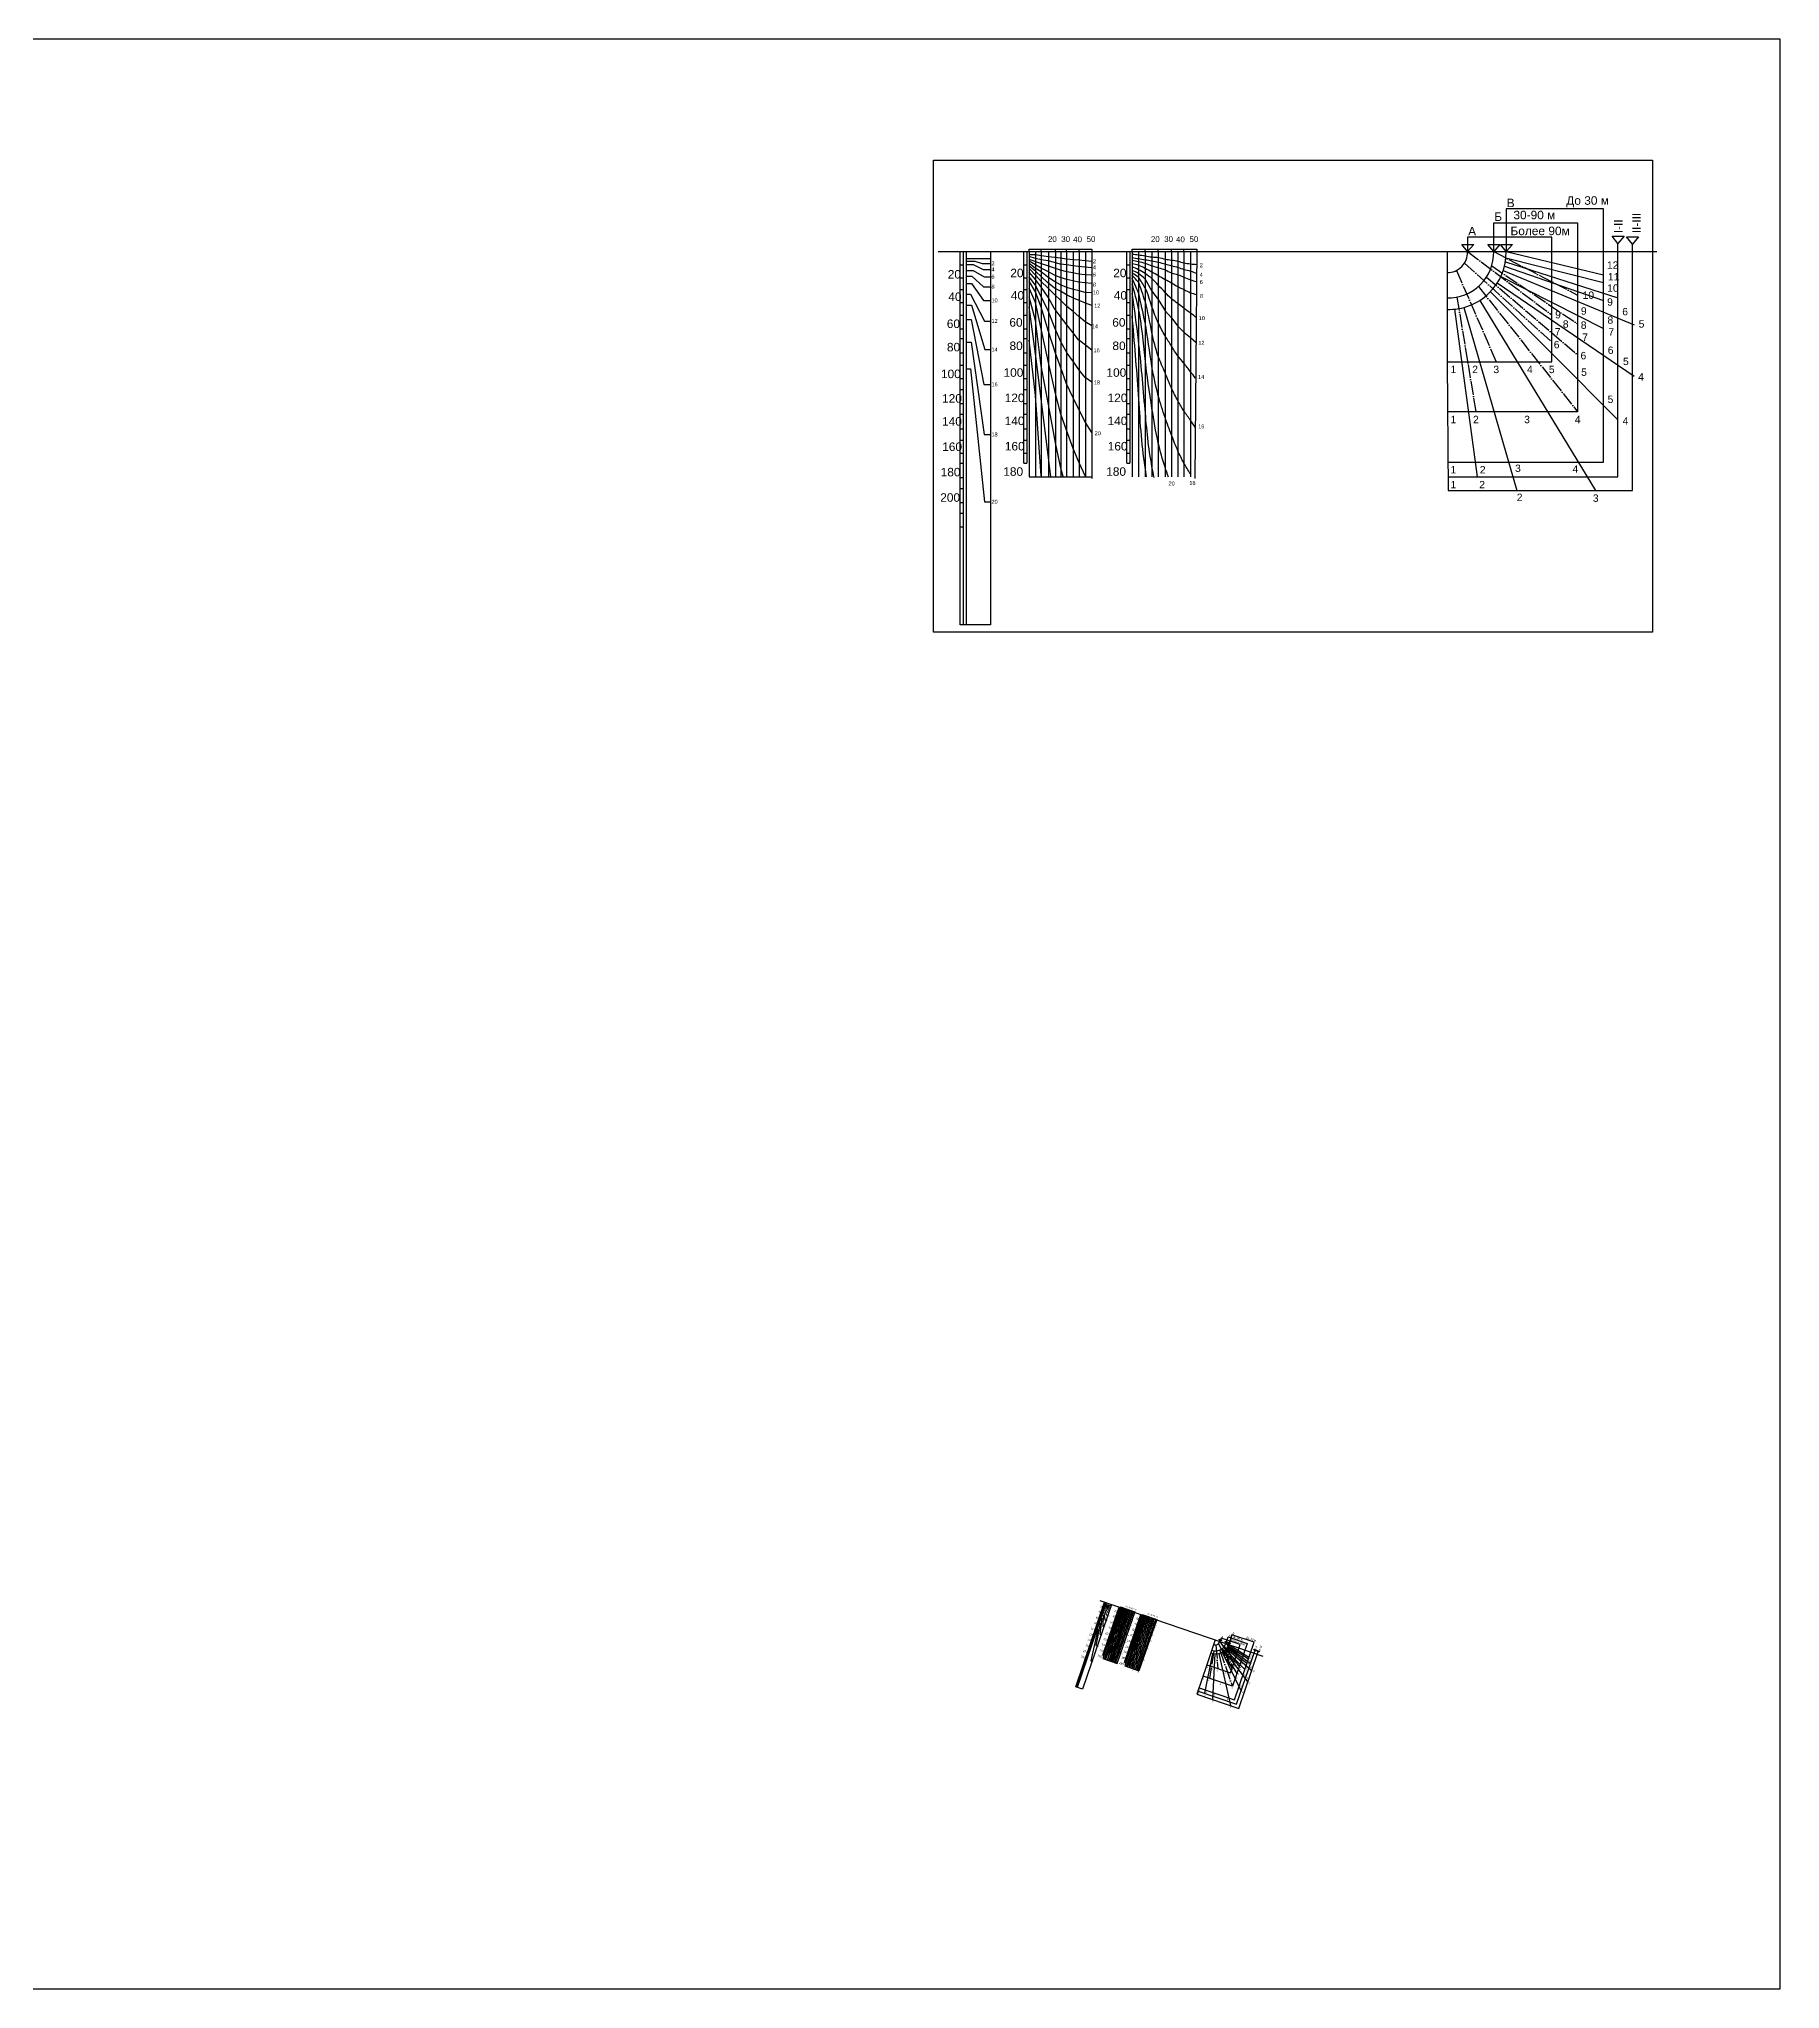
# Model space of a CAD drawing. Header units: millimetres. Extents: x 3866 to 29370, y -8151 to 9491.
# Drawn here: x 13439 to 16507, y 1004 to 4440 of the extents above; entities that cross this region are included whole.
import ezdxf

# ---------------------------------------------------------------- set-up
doc = ezdxf.new("R2010")
doc.units = ezdxf.units.MM
doc.linetypes.add('ACAD_ISO04W100', pattern=[30, 24, -3, 0, -3])
doc.layers.add('шум1', color=243, linetype='Continuous')
doc.styles.get("Standard").update_dxf_attribs({"font": 'arial.ttf'})
picture_1 = doc.add_image_def('image1.jpg', size_in_pixel=(1747, 1147))

msp = doc.modelspace()

# ---------------------------------------------------------------- linework, layer by layer
for points in [[(15922.075, 3694.678), (16195.643, 3694.678), (16195.643, 4140.687), (16024.316, 4140.687), (16024.316, 4065.485)], [(15920.1, 4065.485), (15920.1, 3871.365), (16104.565, 3871.365), (16104.565, 4090.867), (15956.33, 4090.867), (15956.33, 4065.485)], [(16002.389, 4065.485), (16002.389, 4116.382), (16150.341, 4116.382), (16150.341, 3783.135), (15922.075, 3783.135)], [(16221.151, 4080.035), (16210.965, 4092.635), (16232.114, 4092.635), (16221.151, 4080.035)], [(16246.836, 4078.828), (16236.649, 4091.428), (16257.799, 4091.428), (16246.836, 4078.828)], [(15023.631, 4065.485), (16289.691, 4065.485)], [(15067.289, 4065.485), (15067.289, 3407.932), (15062.04, 3407.932), (15062.04, 4065.485)], [(15115.511, 4065.485), (15115.511, 3407.562), (15062.04, 3407.562)], [(15072.703, 4065.485), (15072.703, 3407.562)], [(15174.504, 3692.492), (15174.504, 4065.485)], [(15179.753, 4065.485), (15179.753, 3692.492)], [(15183.973, 4065.485), (15183.973, 4069.604), (15294.15, 4069.604), (15294.15, 3665.582)], [(15183.973, 4065.485), (15183.973, 3668.805)], [(15294.15, 4048.349), (15282.419, 4049.578), (15271.482, 4050.724), (15261.018, 4051.219), (15250.295, 4052.516), (15238.621, 4053.928), (15228.789, 4055.117), (15217.454, 4056.488), (15205.991, 4058.125), (15194.387, 4059.781), (15183.973, 4059.781)], [(15294.15, 4036.762), (15281.961, 4037.999), (15270.029, 4039.123), (15260.686, 4040.584), (15250.104, 4042.046), (15238.483, 4043.651), (15228.67, 4046.22), (15216.963, 4049.367), (15205.143, 4051.054), (15195.113, 4053.436), (15183.973, 4057.109)], [(15194.859, 4065.485), (15194.859, 3668.805)], [(15205.147, 4065.485), (15205.147, 4069.604)], [(15205.147, 4065.485), (15205.147, 3668.805)], [(15217.663, 4065.485), (15217.663, 3668.805)], [(15229.988, 4065.485), (15229.988, 4069.604)], [(15229.988, 4065.485), (15229.988, 3668.805)], [(15239.681, 4065.485), (15239.681, 3668.805)], [(15249.48, 4065.485), (15249.48, 4069.604)], [(15249.48, 4065.485), (15249.48, 3668.805)], [(15261.316, 4065.485), (15261.316, 3668.805)], [(15271.995, 4065.485), (15271.995, 4069.604)], [(15271.995, 4065.485), (15271.995, 3668.805)], [(15282.834, 4065.485), (15282.834, 3668.805)], [(15355.857, 3692.492), (15355.857, 4065.485)], [(15361.106, 4065.485), (15361.106, 3692.492)], [(15365.325, 4065.485), (15365.325, 4069.604), (15479, 4069.604), (15475.502, 3665.582)], [(15365.325, 4065.485), (15365.325, 3668.805)], [(15376.407, 4065.485), (15376.407, 3668.805)], [(15387.961, 4065.485), (15387.961, 4069.604)], [(15387.961, 4065.485), (15387.961, 3668.805)], [(15400.184, 4065.485), (15400.184, 3668.805)], [(15411.34, 4065.485), (15411.34, 4069.604)], [(15411.34, 4065.485), (15411.34, 3668.805)], [(15423.286, 4065.485), (15423.286, 3668.805)], [(15434.719, 4065.485), (15434.719, 4069.604)], [(15434.719, 4065.485), (15434.719, 3668.805)], [(15445.883, 4065.485), (15445.883, 3668.805)], [(15456.453, 4065.485), (15456.453, 4069.604)], [(15456.453, 4065.485), (15456.453, 3668.805)], [(15468.089, 4065.485), (15468.089, 3668.805)], [(15920.1, 3871.365), (15922.075, 3644.597), (16246.836, 3644.597), (16246.836, 4078.828)], [(15922.075, 3668.424), (16221.151, 3668.424), (16221.151, 4080.035)], [(15956.33, 4065.485), (15946.144, 4078.085), (15967.293, 4078.085), (15956.33, 4065.485)], [(16002.389, 4065.485), (15992.203, 4078.085), (16013.352, 4078.085), (16002.389, 4065.485)], [(16024.316, 4065.485), (16014.129, 4078.085), (16035.279, 4078.085), (16024.316, 4065.485)], [(16024.316, 4065.485), (16195.643, 4024.711)], [(15062.04, 4042.28), (15067.289, 4042.28)], [(15072.703, 4053.553), (15115.511, 4053.553)], [(15072.703, 4048.706), (15088.124, 4048.807), (15100.663, 4044.768), (15115.511, 4044.768)], [(15072.703, 4042.621), (15072.703, 4042.621), (15085.195, 4042.621), (15102.486, 4033.937), (15115.511, 4033.937)], [(15072.703, 4032.52), (15084.858, 4032.52), (15104.618, 4021.086), (15115.511, 4021.086)], [(15072.703, 4022.279), (15082.731, 4022.279), (15103.403, 4003.559), (15115.511, 4003.559)], [(15174.504, 4042.28), (15179.753, 4042.28)], [(15294.15, 4023.948), (15282.219, 4024.851), (15270.99, 4025.701), (15260.855, 4028.124), (15250.312, 4030.041), (15238.926, 4032.937), (15228.53, 4036.468), (15216.81, 4040.449), (15205.482, 4044.296), (15194.488, 4048.01), (15183.973, 4051.562)], [(15294.15, 4009.146), (15281.867, 4010.403), (15270.96, 4011.519), (15260.896, 4013.901), (15250.057, 4016.551), (15238.373, 4020.011), (15228.421, 4023.915), (15216.585, 4030.389), (15205.126, 4036.657), (15194.733, 4042.342), (15183.973, 4048.502)], [(15294.15, 3992.735), (15282.722, 3993.594), (15271.911, 3996.454), (15261.601, 3998.599), (15250.36, 4002.246), (15239.154, 4006.782), (15228.271, 4012.859), (15216.579, 4020.265), (15204.979, 4029.775), (15194.454, 4036.424), (15183.973, 4044.388)], [(15294.15, 3970.636), (15283.103, 3974.944), (15271.6, 3979.18), (15261.592, 3983.678), (15250.502, 3988.662), (15239.161, 3995.625), (15228.5, 4001.41), (15215.689, 4011.615), (15205.95, 4020.609), (15194.792, 4030.912), (15183.973, 4039.984)], [(15294.15, 3934.548), (15282.503, 3941.707), (15271.518, 3951.175), (15261.053, 3960.196), (15250.34, 3968.653), (15238.777, 3979.853), (15228.811, 3989.507), (15216.5, 4001.432), (15204.613, 4012.947), (15195.73, 4023.504), (15183.973, 4035.743)], [(15294.15, 3891.684), (15282.912, 3900.477), (15270.896, 3909.88), (15261.108, 3922.515), (15250.27, 3936.505), (15238.59, 3951.583), (15227.702, 3965.638), (15217.166, 3985.003), (15205.579, 4002.474), (15195.171, 4016.212), (15183.973, 4029.469)], [(15294.15, 3835.314), (15282.58, 3843.796), (15272.458, 3856.227), (15261.69, 3871.513), (15250.521, 3886.57), (15239.724, 3906.461), (15228.208, 3932.641), (15216.657, 3962.684), (15204.532, 3986.9), (15194.643, 4006.65), (15183.973, 4021.263)], [(15355.857, 4042.28), (15361.106, 4042.28)], [(16014.782, 4021.486), (16195.643, 3930.153)], [(16019.157, 4032.425), (16249.884, 3936.667)], [(16021.29, 4039.732), (16195.643, 3979.334)], [(16022.97, 4047.809), (16221.151, 3984.268)], [(16023.84, 4054.399), (16195.643, 4011.121)], [(15062.04, 4019.195), (15067.289, 4019.195)], [(15062.04, 3998.526), (15067.289, 3998.526)], [(15072.703, 4009.339), (15082.215, 4009.339), (15103.46, 3979.532), (15115.511, 3979.532)], [(15072.703, 3990.495), (15080.334, 3990.495), (15104.785, 3943.254), (15115.511, 3943.254)], [(15174.504, 4019.195), (15179.753, 4019.195)], [(15174.504, 3998.526), (15179.753, 3998.526)], [(15294.15, 3746.506), (15282.834, 3764.499), (15271.995, 3786.054), (15261.316, 3808.083), (15249.48, 3832.496), (15239.681, 3860.678), (15229.988, 3886.544), (15217.663, 3924.518), (15205.147, 3967.548), (15194.859, 3994.726), (15183.973, 4013.369)], [(15282.834, 3669.147), (15271.995, 3693.213), (15261.316, 3718.407), (15249.48, 3751.051), (15239.681, 3778.783), (15229.988, 3815.257), (15217.663, 3870.055), (15205.147, 3929.619), (15194.859, 3976.042), (15183.973, 4001.34)], [(15355.857, 4019.195), (15361.106, 4019.195)], [(15355.857, 3998.526), (15361.106, 3998.526)], [(15387.961, 4016.933), (15400.184, 3995.63), (15411.34, 3980.886), (15423.286, 3961.306), (15434.719, 3948.642), (15445.883, 3934.37), (15456.453, 3923.788), (15468.089, 3914.389), (15477.582, 3905.775)], [(15996.647, 3994.946), (16221.151, 3768.807)], [(16008.671, 4010.357), (16249.749, 3845.749)], [(15062.04, 3975.91), (15067.289, 3975.91)], [(15062.04, 3953.581), (15067.289, 3953.581)], [(15072.703, 3971.428), (15081.961, 3971.428), (15105.808, 3892.793), (15115.511, 3892.793)], [(15174.504, 3975.91), (15179.753, 3975.91)], [(15174.504, 3953.581), (15179.753, 3953.581)], [(15243.82, 3669.201), (15239.681, 3683.988), (15229.988, 3728.425), (15217.663, 3796.198), (15205.147, 3864.054), (15194.859, 3944.376), (15183.973, 3985.719)], [(15221.821, 3669.287), (15217.663, 3701.842), (15205.147, 3806.354), (15194.859, 3885.645), (15183.973, 3968.329)], [(15355.857, 3975.91), (15361.106, 3975.91)], [(15355.857, 3953.581), (15361.106, 3953.581)], [(15933.108, 3964.077), (15973.245, 3668.424)], [(15949.961, 3967.122), (16043.369, 3644.597)], [(15978.143, 3979.634), (16181.702, 3644.597)], [(15062.04, 3929.624), (15067.289, 3929.624)], [(15072.703, 3945.744), (15081.552, 3945.744), (15104.095, 3831.462), (15115.511, 3831.462)], [(15174.504, 3929.624), (15179.753, 3929.624)], [(15355.857, 3929.624), (15361.106, 3929.624)], [(15062.04, 3912.312), (15067.289, 3912.312)], [(15062.04, 3887.223), (15067.289, 3887.223)], [(15072.703, 3906.179), (15081.377, 3906.179), (15104.708, 3743.069), (15115.511, 3743.069)], [(15174.504, 3912.312), (15179.753, 3912.312)], [(15174.504, 3887.223), (15179.753, 3887.223)], [(15205.147, 3670.527), (15194.859, 3811.814), (15183.973, 3909.266)], [(15355.857, 3912.312), (15361.106, 3912.312)], [(15355.857, 3887.223), (15361.106, 3887.223)], [(15062.04, 3865.39), (15067.289, 3865.39)], [(15072.703, 3858.938), (15080.559, 3858.938), (15104.799, 3624.434), (15115.511, 3624.434)], [(15174.504, 3865.39), (15179.753, 3865.39)], [(15355.857, 3865.39), (15361.106, 3865.39)], [(15062.04, 3841.796), (15067.289, 3841.796)], [(15062.04, 3822.682), (15067.289, 3822.682)], [(15174.504, 3841.796), (15179.753, 3841.796)], [(15174.504, 3822.682), (15179.753, 3822.682)], [(15355.857, 3841.796), (15361.106, 3841.796)], [(15355.857, 3822.682), (15361.106, 3822.682)], [(15062.04, 3797.986), (15067.289, 3797.986)], [(15174.504, 3797.986), (15179.753, 3797.986)], [(15355.857, 3797.986), (15361.106, 3797.986)], [(15062.04, 3779.304), (15067.289, 3779.304)], [(15062.04, 3753.036), (15067.289, 3753.036)], [(15174.504, 3779.304), (15179.753, 3779.304)], [(15174.504, 3753.036), (15179.753, 3753.036)], [(15355.857, 3779.304), (15361.106, 3779.304)], [(15355.857, 3753.036), (15361.106, 3753.036)], [(15062.04, 3733.217), (15067.289, 3733.217)], [(15174.504, 3733.217), (15179.753, 3733.217)], [(15355.857, 3733.217), (15361.106, 3733.217)], [(15062.04, 3710.581), (15067.289, 3710.581)], [(15062.04, 3692.492), (15067.289, 3692.492)], [(15174.504, 3710.581), (15179.753, 3710.581)], [(15174.504, 3692.492), (15179.753, 3692.492)], [(15355.857, 3710.581), (15361.106, 3710.581)], [(15355.857, 3692.492), (15361.106, 3692.492)], [(15062.04, 3667.639), (15067.289, 3667.639)], [(15062.04, 3648.181), (15067.289, 3648.181)], [(15183.973, 3668.805), (15294.15, 3668.805)], [(15062.04, 3623.171), (15067.289, 3623.171)], [(15062.04, 3604.779), (15067.289, 3604.779)], [(15062.04, 3580.544), (15067.289, 3580.544)], [(15317.956, 1685.203), (15266.997, 1535.844), (15265.804, 1536.251), (15316.764, 1685.609)], [(15319.186, 1684.783), (15268.198, 1535.34)], [(15308.039, 1688.586), (15595.616, 1590.469)], [(15328.909, 1681.465), (15277.921, 1532.023), (15265.776, 1536.166)], [(15304.893, 1650.817), (15306.085, 1650.41)], [(15306.235, 1654.749), (15307.427, 1654.343)], [(15308.091, 1660.191), (15309.283, 1659.784)], [(15309.906, 1657.585), (15311.916, 1656.899), (15308.18, 1629.193), (15310.773, 1628.309)], [(15309.822, 1665.263), (15311.014, 1664.856)], [(15311.574, 1670.4), (15312.767, 1669.993)], [(15311.896, 1663.419), (15313.999, 1662.701), (15313.322, 1642.991), (15315.526, 1642.24)], [(15313.176, 1675.095), (15314.368, 1674.688)], [(15313.374, 1667.749), (15315.107, 1667.158), (15317, 1654.533), (15319.436, 1653.702)], [(15313.403, 1592.171), (15342.309, 1676.894)], [(15344.46, 1676.16), (15313.718, 1586.057)], [(15343.501, 1676.487), (15314.595, 1591.764)], [(15314.834, 1672.03), (15316.995, 1671.293), (15319.511, 1662.876), (15322.248, 1661.942)], [(15314.965, 1680.338), (15316.157, 1679.932)], [(15315.837, 1674.969), (15318.115, 1674.192), (15321.36, 1668.338), (15324.11, 1667.399)], [(15346.932, 1675.316), (15316.19, 1585.213)], [(15316.631, 1677.295), (15319.392, 1676.353), (15322.994, 1672.225), (15325.468, 1671.38)], [(15317.414, 1679.59), (15317.414, 1679.59), (15320.251, 1678.621), (15323.506, 1675.309), (15326.464, 1674.299)], [(15317.885, 1680.972), (15321.396, 1679.8), (15323.931, 1677.91), (15327.304, 1676.76)], [(15318.261, 1682.073), (15327.984, 1678.755)], [(15349.269, 1674.519), (15318.527, 1584.416)], [(15352.112, 1673.549), (15321.37, 1583.446)], [(15322.352, 1583.233), (15323.931, 1590.95), (15329.187, 1615.659), (15332.995, 1634.467), (15336.93, 1654.091)], [(15354.912, 1672.594), (15324.17, 1582.49)], [(15357.113, 1671.843), (15326.371, 1581.739)], [(15327.342, 1581.509), (15327.548, 1585.188), (15328.79, 1596.033), (15331.243, 1612.382), (15333.659, 1628.765), (15337.547, 1647.807), (15338.278, 1658.041)], [(15359.339, 1671.083), (15328.597, 1580.98)], [(15362.028, 1670.166), (15331.286, 1580.063)], [(15333.637, 1651.475), (15334.829, 1651.068)], [(15364.453, 1669.338), (15333.711, 1579.235)], [(15336.2, 1578.473), (15335.603, 1584.779), (15335.13, 1591.329), (15334.971, 1599.662), (15334.894, 1606.72), (15335.519, 1615.756), (15336.967, 1629.158), (15338.74, 1643.658), (15340.001, 1655), (15339.489, 1661.59)], [(15335.367, 1656.547), (15336.559, 1656.14)], [(15366.915, 1668.498), (15336.173, 1578.395)], [(15337.12, 1661.684), (15338.312, 1661.277)], [(15344.46, 1676.16), (15344.779, 1677.095), (15369.805, 1668.557), (15338.494, 1576.786)], [(15338.722, 1666.379), (15339.914, 1665.972)], [(15344.765, 1595.167), (15343.589, 1600.131), (15342.798, 1605.867), (15342.079, 1611.699), (15341.283, 1618.161), (15341.241, 1625.322), (15341.044, 1631.948), (15341.188, 1641.529), (15341.679, 1652.273), (15341.449, 1659.244), (15340.421, 1664.322)], [(15340.511, 1671.623), (15341.703, 1671.216)], [(15351.648, 1615.34), (15349.677, 1618.163), (15348.341, 1621.771), (15347.08, 1626.077), (15345.71, 1630.363), (15344.799, 1635.718), (15344.212, 1642.557), (15343.917, 1650.276), (15343.039, 1656.716), (15342.324, 1661.969), (15341.033, 1666.115)], [(15356.016, 1628.143), (15354.145, 1631.012), (15352.145, 1634.079), (15350.901, 1637.707), (15349.523, 1641.725), (15348.038, 1646.055), (15346.655, 1650.091), (15345.762, 1655.306), (15344.484, 1660.173), (15343.185, 1664.1), (15341.668, 1667.979)], [(15359.338, 1637.88), (15357.248, 1640.408), (15355.486, 1643.41), (15353.808, 1646.27), (15352.03, 1649.022), (15350.272, 1652.462), (15348.756, 1655.427), (15346.884, 1659.09), (15345.076, 1662.627), (15343.877, 1665.713), (15342.155, 1669.404)], [(15362.135, 1646.077), (15359.96, 1647.912), (15357.675, 1649.765), (15355.751, 1651.562), (15353.618, 1653.554), (15351.581, 1656.014), (15349.608, 1658.155), (15347.489, 1661.466), (15345.974, 1664.263), (15344.238, 1667.468), (15342.483, 1670.367)], [(15363.848, 1651.097), (15361.319, 1652.177), (15359.085, 1653.665), (15356.909, 1654.951), (15354.638, 1656.651), (15352.444, 1658.549), (15350.443, 1660.773), (15348.361, 1663.361), (15346.464, 1666.42), (15344.588, 1668.746), (15342.825, 1671.368)], [(15365.119, 1654.824), (15362.427, 1656.062), (15360.036, 1657.16), (15357.935, 1658.481), (15355.678, 1659.923), (15353.292, 1661.615), (15351.334, 1663.273), (15349.148, 1665.66), (15347.03, 1667.972), (15345.11, 1670.069), (15343.144, 1672.302)], [(15366.267, 1658.186), (15363.627, 1659.316), (15361.142, 1660.379), (15359.028, 1661.715), (15356.781, 1662.968), (15354.42, 1664.508), (15352.332, 1666.115), (15349.978, 1667.928), (15347.703, 1669.68), (15345.494, 1671.375), (15343.381, 1672.997)], [(15367.26, 1661.097), (15364.587, 1662.322), (15361.964, 1663.503), (15359.955, 1664.559), (15357.665, 1665.711), (15355.149, 1666.976), (15353.119, 1668.32), (15350.704, 1669.942), (15348.15, 1671.241), (15346.056, 1672.56), (15343.811, 1674.257)], [(15368.158, 1663.729), (15365.588, 1664.917), (15363.193, 1666.025), (15360.854, 1666.948), (15358.519, 1668.074), (15355.977, 1669.299), (15353.836, 1670.332), (15351.367, 1671.521), (15348.891, 1672.781), (15346.383, 1674.057), (15344.018, 1674.864)], [(15349.269, 1674.519), (15349.588, 1675.454)], [(15351.788, 1579.074), (15380.694, 1663.797)], [(15382.845, 1663.063), (15352.103, 1572.96)], [(15381.887, 1663.39), (15352.98, 1578.667)], [(15385.362, 1662.204), (15354.62, 1572.101)], [(15354.912, 1672.594), (15355.231, 1673.529)], [(15387.987, 1661.309), (15357.245, 1571.206)], [(15359.339, 1671.083), (15359.658, 1672.019)], [(15390.763, 1660.362), (15360.021, 1570.258)], [(15393.297, 1659.497), (15362.555, 1569.394)], [(15364.453, 1669.338), (15364.773, 1670.274)], [(15396.011, 1658.571), (15365.269, 1568.468)], [(15398.608, 1657.685), (15367.865, 1567.582)], [(15401.143, 1656.82), (15370.401, 1566.717)], [(15403.544, 1656.001), (15372.802, 1565.898)], [(15406.187, 1655.099), (15375.445, 1564.996)], [(15377.107, 1653.282), (15378.299, 1652.876)], [(15382.845, 1663.063), (15383.164, 1663.999), (15408.985, 1655.189), (15377.156, 1564.478)], [(15378.896, 1658.526), (15380.088, 1658.119)], [(15384.224, 1650.281), (15385.349, 1644.495), (15386.741, 1640.281), (15387.937, 1634.908), (15389.552, 1631.145), (15390.982, 1627.038), (15392.563, 1623.815), (15394.477, 1620.779), (15395.966, 1618.086)], [(15303.178, 1637.867), (15304.963, 1637.258), (15292.295, 1582.114), (15294.728, 1581.284)], [(15294.585, 1620.605), (15295.777, 1620.198)], [(15296.033, 1624.849), (15297.225, 1624.442)], [(15297.947, 1630.458), (15299.139, 1630.051)], [(15299.428, 1634.8), (15300.62, 1634.393)], [(15301.257, 1640.159), (15302.449, 1639.752)], [(15306.84, 1648.598), (15308.81, 1647.926), (15301.469, 1609.068), (15303.922, 1608.231)], [(15302.949, 1645.118), (15304.141, 1644.711)], [(15318.661, 1584.807), (15327.273, 1617.696), (15332.353, 1640.676)], [(15321.578, 1616.133), (15322.771, 1615.726)], [(15323.492, 1621.742), (15324.684, 1621.336)], [(15324.973, 1626.084), (15326.166, 1625.677)], [(15326.802, 1631.443), (15327.994, 1631.036)], [(15328.494, 1636.402), (15329.686, 1635.996)], [(15330.438, 1642.101), (15331.631, 1641.695)], [(15331.78, 1646.034), (15332.972, 1645.627)], [(15365.187, 1618.347), (15366.38, 1617.94)], [(15366.879, 1623.306), (15368.072, 1622.899)], [(15368.824, 1629.005), (15370.016, 1628.598)], [(15370.165, 1632.937), (15371.358, 1632.53)], [(15372.022, 1638.379), (15373.214, 1637.972)], [(15373.753, 1643.451), (15374.945, 1643.044)], [(15375.505, 1648.588), (15376.698, 1648.181)], [(15483.378, 1534.732), (15545.517, 1513.531), (15580.082, 1614.839), (15541.166, 1628.116), (15535.338, 1611.035)], [(15530.357, 1612.734), (15534.302, 1624.295), (15567.908, 1612.829), (15542.082, 1537.134), (15490.233, 1554.824)], [(15511.666, 1619.111), (15496.622, 1575.018), (15538.522, 1560.722), (15555.533, 1610.581), (15521.863, 1622.069), (15519.896, 1616.303)], [(15519.896, 1616.303), (15518.558, 1619.955), (15523.362, 1618.316), (15519.896, 1616.303)], [(15530.357, 1612.734), (15529.02, 1616.385), (15533.824, 1614.746), (15530.357, 1612.734)], [(15281.06, 1580.963), (15282.252, 1580.556)], [(15282.485, 1585.141), (15283.677, 1584.734)], [(15284.423, 1590.822), (15285.616, 1590.415)], [(15285.931, 1595.241), (15287.124, 1594.835)], [(15287.857, 1600.886), (15289.05, 1600.48)], [(15289.259, 1604.995), (15290.451, 1604.589)], [(15291.013, 1610.137), (15292.206, 1609.73)], [(15292.549, 1614.639), (15293.742, 1614.232)], [(15313.403, 1592.171), (15314.595, 1591.764)], [(15313.718, 1586.057), (15338.744, 1577.518)], [(15314.805, 1596.28), (15315.997, 1595.873)], [(15316.559, 1601.421), (15317.751, 1601.014)], [(15318.095, 1605.923), (15319.287, 1605.516)], [(15320.131, 1611.89), (15321.323, 1611.483)], [(15353.19, 1583.183), (15354.382, 1582.776)], [(15354.944, 1588.324), (15356.137, 1587.918)], [(15356.48, 1592.826), (15357.672, 1592.419)], [(15358.516, 1598.793), (15359.708, 1598.386)], [(15359.964, 1603.036), (15361.156, 1602.63)], [(15361.878, 1608.646), (15363.07, 1608.239)], [(15363.359, 1612.987), (15364.551, 1612.581)], [(15496.622, 1575.018), (15479.497, 1523.356), (15553.264, 1498.188), (15586.916, 1596.821)], [(15481.343, 1528.768), (15549.276, 1505.59), (15581.175, 1599.085)], [(15506.762, 1595.069), (15492.966, 1524.803)], [(15510.826, 1594.455), (15507.048, 1513.956)], [(15518.197, 1595.112), (15538.469, 1503.236)], [(15523.586, 1597.156), (15557.056, 1528.392)], [(15527.512, 1599.725), (15569.514, 1543.653)], [(15529.762, 1601.779), (15563.766, 1567.017)], [(15531.604, 1603.925), (15576.591, 1564.293)], [(15532.655, 1605.42), (15567.577, 1578.189)], [(15533.663, 1607.124), (15573.754, 1577.332)], [(15535.338, 1611.035), (15534, 1614.686), (15538.805, 1613.047), (15535.338, 1611.035)], [(15534.371, 1608.554), (15570.041, 1585.409)], [(15535.338, 1611.035), (15571.094, 1588.496)], [(15581.175, 1599.085), (15579.838, 1602.737), (15584.642, 1601.097), (15581.175, 1599.085)], [(15586.916, 1596.821), (15585.578, 1600.472), (15590.382, 1598.833), (15586.916, 1596.821)], [(15279.181, 1575.458), (15280.374, 1575.051)], [(15351.788, 1579.074), (15352.98, 1578.667)], [(15352.103, 1572.96), (15377.156, 1564.478)], [(15490.233, 1554.824), (15489.958, 1554.915)]]:
    msp.add_lwpolyline(points)
at = {"linetype": 'ACAD_ISO04W100'}
for points in [[(15956.33, 4065.485), (16104.565, 3953.901)], [(16002.389, 4065.485), (16150.341, 3989.021)], [(15936.812, 4032.48), (16006.842, 3871.365)], [(15951.009, 4045.388), (16104.565, 3906.461)], [(15998.832, 4040.437), (16150.341, 3938.028)], [(15975.55, 4004.245), (16150.341, 3783.135)], [(15989.511, 4020.507), (16150.341, 3883.529)], [(15937.628, 3985.466), (15971.022, 3783.135)], [(15519.896, 1616.303), (15544.919, 1579.47)], [(15509.446, 1599.577), (15501.351, 1551.031)], [(15512.904, 1610.319), (15516.325, 1568.296)], [(15517.129, 1612.151), (15541.242, 1568.694)], [(15519.515, 1600.904), (15542.082, 1537.134)], [(15523.947, 1603.515), (15549.862, 1559.938)], [(15527.608, 1607.32), (15554.086, 1572.317)], [(15530.357, 1612.734), (15558.038, 1583.9)]]:
    msp.add_lwpolyline(points, dxfattribs=at)
for centre, radius, start, end in [((15921.056, 4064.071), 35.302, 268.446733, 2.295971), ((15922.308, 4064.081), 80.094, 268.420067, 1.004736), ((15923.708, 4064.252), 100.616, 267.944943, 0.702152), ((15511.774, 1618.716), 8.473, 249.607787, 343.457025), ((15512.39, 1618.552), 24.148, 249.105997, 341.863207), ((15512.059, 1618.621), 19.222, 249.581121, 342.16579)]:
    msp.add_arc(centre, radius, start, end)
for points in [[(15365.325, 4061.275), (15376.407, 4060.004), (15387.961, 4057.886), (15400.184, 4056.192), (15411.34, 4055.175), (15423.286, 4052.379), (15434.719, 4050.689), (15445.883, 4048.486), (15456.453, 4045.945), (15468.089, 4043.896), (15478.769, 4042.966)], [(15365.325, 4055.237), (15376.407, 4053.18), (15387.961, 4051.21), (15400.184, 4049.41), (15411.34, 4047.097), (15423.286, 4043.755), (15434.719, 4040.756), (15445.883, 4037.585), (15456.453, 4034.127), (15468.089, 4031.214), (15478.634, 4027.36)], [(15365.325, 4050.548), (15376.407, 4048.144), (15387.961, 4045.139), (15400.184, 4040.76), (15411.34, 4037.068), (15423.286, 4033.365), (15434.719, 4027.956), (15445.883, 4024.779), (15456.453, 4020.657), (15468.089, 4015.989), (15478.508, 4012.725)], [(15365.325, 4044.869), (15376.407, 4041.831), (15387.961, 4036.446), (15400.184, 4029.955), (15411.34, 4023.327), (15423.286, 4016.422), (15434.719, 4010.485), (15445.883, 4003.924), (15456.453, 3998.676), (15468.089, 3993.153), (15478.311, 3989.969)], [(15387.961, 4026.771), (15376.407, 4033.584), (15365.325, 4038.779)], [(15387.961, 4016.933), (15376.407, 4026.931), (15365.325, 4032.321)], [(15376.407, 4020.282), (15365.325, 4027.448)], [(15376.407, 4011.546), (15365.325, 4023.78)], [(15477.96, 3949.446), (15468.089, 3957.191), (15456.453, 3965.632), (15445.883, 3973.934), (15434.719, 3982.375), (15423.286, 3993.64), (15411.34, 4006.232), (15400.184, 4017.915), (15387.961, 4026.771)], [(15376.407, 3992.615), (15365.325, 4018.542)], [(15429.339, 3668.092), (15423.286, 3685.611), (15411.34, 3728.176), (15400.184, 3788.866), (15387.961, 3876.943), (15376.407, 3965.136), (15365.325, 4008.152)], [(15404.034, 3667.228), (15400.184, 3686.405), (15387.961, 3787.436), (15376.407, 3909.153), (15365.325, 3991.928)], [(15477.034, 3842.503), (15468.089, 3853.764), (15456.453, 3868.803), (15445.883, 3881.786), (15434.719, 3898.808), (15423.286, 3917.201), (15411.34, 3939.777), (15400.184, 3968.111), (15387.961, 4001.94), (15376.407, 4020.282)], [(15476.286, 3756.141), (15468.089, 3768.187), (15456.453, 3784.677), (15445.883, 3802.576), (15434.719, 3824.781), (15423.286, 3851.736), (15411.34, 3880.901), (15400.184, 3922.728), (15387.961, 3978.335), (15376.407, 4011.546)], [(15468.089, 3674.156), (15456.453, 3692.981), (15445.883, 3714.526), (15434.719, 3741.902), (15423.286, 3773.321), (15411.34, 3811.223), (15400.184, 3863.231), (15387.961, 3940.747), (15376.407, 3992.615)], [(15390.756, 3668.501), (15387.961, 3685.831), (15376.407, 3813.653), (15365.325, 3952.222)], [(15384.076, 1584.199), (15383.147, 1587.57), (15381.782, 1592.217), (15380.768, 1597.102), (15379.953, 1603.011), (15379.445, 1610.02), (15378.992, 1617.57), (15379.7, 1627.935), (15381.233, 1641.513), (15381.182, 1649.952)], [(15379.715, 1645.652), (15379.207, 1652.4)], [(15381.182, 1649.952), (15379.613, 1653.59)], [(15381.859, 1651.937), (15379.897, 1654.423)], [(15384.224, 1650.281), (15382.374, 1653.447), (15380.275, 1655.53)], [(15384.986, 1652.515), (15382.89, 1654.958), (15380.775, 1656.997)], [(15381.247, 1658.38), (15383.529, 1656.832), (15385.736, 1654.713), (15388.01, 1652.291), (15390.03, 1649.921), (15392.208, 1647.427), (15394.345, 1645.192), (15396.372, 1642.837), (15398.367, 1640.826), (15400.581, 1638.669), (15402.657, 1637.154)], [(15381.688, 1659.67), (15384.018, 1658.265), (15386.41, 1656.687), (15388.847, 1654.746), (15391.095, 1653.042), (15393.521, 1651.275), (15395.699, 1649.161), (15397.989, 1647.574), (15400.07, 1645.819), (15402.351, 1643.856), (15404.465, 1642.308)], [(15390.938, 1603.757), (15389.779, 1607.008), (15388.302, 1611.326), (15386.907, 1615.094), (15385.69, 1619.826), (15384.519, 1624.89), (15383.555, 1630.943), (15383.217, 1638.244), (15383.062, 1646.875), (15381.859, 1651.937)], [(15382.051, 1660.735), (15384.409, 1659.409), (15386.88, 1658.066), (15389.517, 1656.71), (15391.872, 1655.32), (15394.327, 1653.635), (15396.691, 1652.068), (15398.981, 1650.483), (15401.114, 1648.878), (15403.531, 1647.315), (15405.628, 1645.622)], [(15382.519, 1662.107), (15384.938, 1660.959), (15387.398, 1659.583), (15390.043, 1658.251), (15392.498, 1657.155), (15394.995, 1655.594), (15397.461, 1654.324), (15399.826, 1652.959), (15402.03, 1651.562), (15404.514, 1650.195), (15406.868, 1649.156)], [(15399.436, 1627.977), (15397.795, 1630.501), (15395.806, 1633.32), (15394.048, 1636.025), (15392.167, 1638.807), (15390.443, 1642.252), (15388.705, 1646.038), (15387.076, 1649.556), (15384.986, 1652.515)], [(15375.86, 1566.212), (15374.676, 1571.389), (15373.944, 1577.102), (15373.53, 1584.186), (15373.368, 1592.208), (15373.592, 1601.743), (15375.089, 1614.421), (15378.32, 1632.975), (15379.715, 1645.652)]]:
    msp.add_spline(points, degree=3)
for points, knots in [([(15366.586, 1568.057), (15366.571, 1569.466), (15366.525, 1574.412), (15367.069, 1584.299), (15369.659, 1599.689), (15373.114, 1618.52), (15377.627, 1635.816), (15378.208, 1646.486), (15378.402, 1650.04)], [0.91639213, 0.91639213, 0.91639213, 0.91639213, 18.535877, 62.74521683, 124.45221029, 213.37301325, 302.31982955, 346.74077056, 346.74077056, 346.74077056, 346.74077056]), ([(15357.87, 1571.007), (15358.095, 1572.364), (15360.004, 1583.85), (15366.245, 1605.794), (15371.392, 1626.546), (15374.067, 1637.336)], [0.36926939, 0.36926939, 0.36926939, 0.36926939, 17.55401224, 145.89762438, 284.90902052, 284.90902052, 284.90902052, 284.90902052]), ([(15360.824, 1570.007), (15361.002, 1571.425), (15362.206, 1580.921), (15366.8, 1599.766), (15372.827, 1623.611), (15375.898, 1639.789), (15377.145, 1646.355)], [1.70246626, 1.70246626, 1.70246626, 1.70246626, 19.55908463, 121.32739885, 243.59125054, 327.10459725, 327.10459725, 327.10459725, 327.10459725])]:
    msp.add_open_spline(points, degree=3, knots=knots)
at = {"layer": 'шум1'}
msp.add_lwpolyline([(10370.676, 4440.229), (16506.92, 4440.229), (16506.92, 1003.732), (10370.676, 1003.732)], close=True, dxfattribs=at)

# ---------------------------------------------------------------- texts
at = {"attachment_point": 1}
for s, width, insert, char_height in [('В', 7, (16025.335, 4158.875), 15), ('До 30 м', 115.12181, (16130.272, 4163.103), 15), ('Б', 15, (16003.408, 4134.571), 15), ('30-90 м', 115.12181, (16037.123, 4137.564), 15), ('20', 7, (15216.919, 4092.585), 10), ('30', 7, (15240.362, 4092.585), 10), ('40', 7, (15261.265, 4092.105), 10), ('50', 7, (15284.979, 4092.585), 10), ('20', 7, (15398.271, 4092.585), 10), ('30', 7, (15421.714, 4092.585), 10), ('40', 7, (15442.618, 4092.105), 10), ('50', 7, (15466.331, 4092.585), 10), ('А', 7, (15957.349, 4109.055), 15), ('Более 90м', 115.12181, (16031.907, 4109.506), 15), ('20', 7, (15040.275, 4033.044), 15), ('4', 7, (15117.328, 4037.66), 7), ('2', 7, (15117.328, 4048.491), 7), ('6', 7, (15117.328, 4024.809), 7), ('20', 7, (15150.557, 4035.404), 15), ('4', 7, (15295.966, 4041.242), 7), ('2', 7, (15295.966, 4052.073), 7), ('6', 7, (15295.966, 4028.391), 7), ('20', 7, (15331.909, 4035.404), 15), ('4', 7, (15484.319, 4028.391), 7), ('2', 7, (15484.319, 4045.044), 7), ('12', 7, (16201.997, 4048.239), 13), ('11', 7, (16203.599, 4027.734), 13), ('40', 7, (15041.245, 3993.55), 15), ('8', 7, (15117.328, 4007.283), 7), ('40', 7, (15151.527, 3995.909), 15), ('8', 7, (15295.966, 4010.864), 7), ('10', 7, (15295.924, 3997.117), 7), ('40', 7, (15332.88, 3995.909), 15), ('6', 7, (15484.309, 4015.38), 7), ('8', 7, (15484.608, 3990.887), 7), ('10', 7, (16159.079, 3995.316), 13), ('10', 7, (16202.44, 4007.82), 13), ('10', 7, (15117.328, 3983.255), 7), ('12', 7, (15298.434, 3973.755), 7), ('9', 7, (16110.651, 3960.95), 13), ('9', 7, (16156.081, 3967.443), 13), ('9', 7, (16202.253, 3983.321), 13), ('6', 7, (16228.945, 3966.323), 13), ('60', 7, (15038.586, 3945.92), 15), ('12', 7, (15117.328, 3946.978), 7), ('60', 7, (15148.868, 3948.28), 15), ('14', 7, (15294.15, 3937.38), 7), ('60', 7, (15330.221, 3948.28), 15), ('10', 7, (15482.502, 3951.775), 7), ('7', 7, (16110.081, 3930.753), 13), ('8', 7, (16124.207, 3944.417), 13), ('8', 7, (16155.866, 3942.495), 13), ('7', 7, (16158.427, 3921.268), 13), ('8', 7, (16202.915, 3951.422), 13), ('7', 7, (16204.47, 3930.499), 13), ('5', 7, (16257.852, 3944.649), 13), ('80', 7, (15038.829, 3904.729), 15), ('14', 7, (15117.328, 3896.516), 7), ('80', 7, (15149.111, 3907.089), 15), ('16', 7, (15297.16, 3895.178), 7), ('80', 7, (15330.463, 3907.089), 15), ('12', 7, (15481.823, 3908.304), 7), ('6', 7, (16108.218, 3908.205), 13), ('6', 7, (16155.366, 3888.758), 13), ('6', 7, (16203.393, 3898.262), 13), ('100', 7, (15028.314, 3857.578), 15), ('100', 7, (15138.596, 3859.938), 15), ('100', 7, (15319.949, 3859.938), 15), ('1', 7, (15926.356, 3864.399), 13), ('2', 7, (15964.545, 3864.399), 13), ('3', 7, (16001.871, 3864.399), 13), ('4', 7, (16061.083, 3864.399), 13), ('5', 7, (16099.594, 3864.399), 13), ('5', 7, (16156.483, 3859.645), 13), ('5', 7, (16230.262, 3878.583), 13), ('4', 7, (16256.994, 3851.387), 13), ('120', 7, (15030.271, 3814.324), 15), ('16', 7, (15117.328, 3835.185), 7), ('120', 7, (15140.628, 3815.313), 15), ('18', 7, (15297.661, 3838.538), 7), ('120', 7, (15321.981, 3815.313), 15), ('14', 7, (15481.341, 3848.139), 7), ('5', 7, (16203.067, 3811.62), 13), ('140', 7, (15030.233, 3773.823), 15), ('18', 7, (15117.328, 3746.793), 7), ('140', 7, (15140.59, 3774.812), 15), ('20', 7, (15299.151, 3748.951), 7), ('140', 7, (15321.943, 3774.812), 15), ('16', 7, (15481.577, 3760.945), 7), ('1', 7, (15926.356, 3776.169), 13), ('2', 7, (15966.05, 3776.169), 13), ('3', 7, (16056.134, 3776.169), 13), ('4', 7, (16145.369, 3776.169), 13), ('4', 7, (16229.543, 3773.6), 13), ('160', 7, (15030.465, 3729.141), 15), ('160', 7, (15140.823, 3730.129), 15), ('160', 7, (15322.175, 3730.129), 15), ('180', 7, (15027.772, 3684.472), 15), ('180', 7, (15138.129, 3685.46), 15), ('180', 7, (15319.482, 3685.46), 15), ('1', 7, (15926.356, 3687.712), 13), ('2', 7, (15978.009, 3687.712), 13), ('3', 7, (16040.048, 3690.232), 13), ('4', 7, (16141.231, 3688.734), 13), ('20', 7, (15429.291, 3660.402), 7), ('18', 7, (15466.02, 3661.359), 7), ('1', 7, (15926.356, 3661.458), 13), ('2', 7, (15976.873, 3661.458), 13), ('200', 7, (15027.036, 3639.671), 15), ('20', 7, (15117.328, 3628.157), 7), ('2', 7, (16042.999, 3639.072), 13), ('3', 7, (16177.147, 3637.604), 13)]:
    msp.add_mtext_dynamic_manual_height_columns(s, width=width, gutter_width=12.5, heights=[0], dxfattribs=dict(at, insert=insert, char_height=char_height))
for s, width, insert, char_height, rotation in [('II-III', 44.82479, (16246.471, 4097.926), 15, 90), ('I-II', 44.82479, (16214.572, 4097.926), 15, 90), ('80', 7, (15299.033, 1650.894), 3.6, 341.161054), ('60', 7, (15302.17, 1660.269), 3.6, 341.161054), ('40', 7, (15306.465, 1670.881), 3.6, 341.161054), ('20', 7, (15309.306, 1679.927), 3.6, 341.161054), ('12', 7, (15320.138, 1654.407), 1.68, 341.161054), ('10', 7, (15322.949, 1662.647), 1.68, 341.161054), ('8', 7, (15324.811, 1668.104), 1.68, 341.161054), ('6', 7, (15326.169, 1672.085), 1.68, 341.161054), ('60', 7, (15327.403, 1652.258), 3.6, 341.161054), ('4', 7, (15327.165, 1675.004), 1.68, 341.161054), ('2', 7, (15328.005, 1677.465), 1.68, 341.161054), ('40', 7, (15331.698, 1662.871), 3.6, 341.161054), ('20', 7, (15334.538, 1671.917), 3.6, 341.161054), ('20', 7, (15354.043, 1679.762), 2.4, 341.161054), ('30', 7, (15359.368, 1677.945), 2.4, 341.161054), ('40', 7, (15364.079, 1676.216), 2.4, 341.161054), ('10', 7, (15364.59, 1651.954), 1.68, 341.161054), ('8', 7, (15365.665, 1655.074), 1.68, 341.161054), ('6', 7, (15367.024, 1659.055), 1.68, 341.161054), ('4', 7, (15368.019, 1661.974), 1.68, 341.161054), ('2', 7, (15368.859, 1664.434), 1.68, 341.161054), ('50', 7, (15369.503, 1674.488), 2.4, 341.161054), ('20', 7, (15372.924, 1658.82), 3.6, 341.161054), ('20', 7, (15392.429, 1666.666), 2.4, 341.161054), ('30', 7, (15397.754, 1664.849), 2.4, 341.161054), ('40', 7, (15402.465, 1663.12), 2.4, 341.161054), ('50', 7, (15407.888, 1661.391), 2.4, 341.161054), ('140', 7, (15286.936, 1621.825), 3.6, 341.161054), ('120', 7, (15290.083, 1631.022), 3.6, 341.161054), ('100', 7, (15292.99, 1640.998), 3.6, 341.161054), ('16', 7, (15311.474, 1629.014), 1.68, 341.161054), ('120', 7, (15315.226, 1622.694), 3.6, 341.161054), ('14', 7, (15316.227, 1642.945), 1.68, 341.161054), ('100', 7, (15318.223, 1632.988), 3.6, 341.161054), ('80', 7, (15324.266, 1642.883), 3.6, 341.161054), ('18', 7, (15352.695, 1615.8), 1.68, 341.161054), ('100', 7, (15356.609, 1619.891), 3.6, 341.161054), ('16', 7, (15356.971, 1628.704), 1.68, 341.161054), ('14', 7, (15359.558, 1638.523), 1.68, 341.161054), ('80', 7, (15362.651, 1629.786), 3.6, 341.161054), ('12', 7, (15363.35, 1646.453), 1.68, 341.161054), ('60', 7, (15365.788, 1639.161), 3.6, 341.161054), ('40', 7, (15370.083, 1649.774), 3.6, 341.161054), ('12', 7, (15397.125, 1618.332), 1.68, 341.161054), ('10', 7, (15400.649, 1628.154), 1.68, 341.161054), ('8', 7, (15404.158, 1636.874), 1.68, 341.161054), ('6', 7, (15405.988, 1642.461), 1.68, 341.161054), ('4', 7, (15406.999, 1645.416), 1.68, 341.161054), ('2', 7, (15408.29, 1649.198), 1.68, 341.161054), ('А', 7, (15523.504, 1626.121), 3.6, 341.161054), ('Б', 15, (15535.943, 1628.347), 3.6, 341.161054), ('Более 90м', 115.12181, (15540.474, 1620.445), 3.6, 341.161054), ('В', 7, (15542.807, 1632.169), 3.6, 341.161054), ('30-90 м', 115.12181, (15543.833, 1626.414), 3.6, 341.161054), ('До 30 м', 115.12181, (15566.97, 1624.996), 3.6, 341.161054), ('200', 7, (15275.813, 1591.601), 3.6, 341.161054), ('180', 7, (15279.452, 1601.72), 3.6, 341.161054), ('160', 7, (15283.526, 1611.658), 3.6, 341.161054), ('20', 7, (15295.43, 1581.989), 1.68, 341.161054), ('180', 7, (15304.595, 1593.392), 3.6, 341.161054), ('18', 7, (15304.624, 1608.936), 1.68, 341.161054), ('160', 7, (15308.669, 1603.33), 3.6, 341.161054), ('140', 7, (15312.079, 1613.497), 3.6, 341.161054), ('20', 7, (15346.091, 1595.335), 1.68, 341.161054), ('160', 7, (15347.054, 1590.233), 3.6, 341.161054), ('140', 7, (15350.464, 1600.401), 3.6, 341.161054), ('120', 7, (15353.612, 1609.597), 3.6, 341.161054), ('16', 7, (15385.65, 1584.88), 1.68, 341.161054), ('14', 7, (15392.353, 1604.704), 1.68, 341.161054), ('10', 7, (15560.511, 1584.652), 3.12, 341.161054), ('10', 7, (15571.329, 1584.132), 3.12, 341.161054), ('11', 7, (15573.135, 1588.566), 3.12, 341.161054), ('12', 7, (15574.361, 1593.347), 3.12, 341.161054), ('I-II', 44.82479, (15581.067, 1603.659), 3.6, 71.161054), ('II-III', 44.82479, (15588.313, 1601.187), 3.6, 71.161054), ('180', 7, (15342.981, 1580.296), 3.6, 341.161054), ('20', 7, (15365.981, 1566.094), 1.68, 341.161054), ('18', 7, (15374.398, 1563.465), 1.68, 341.161054), ('1', 7, (15490.666, 1552.91), 3.12, 341.161054), ('1', 7, (15497.503, 1572.951), 3.12, 341.161054), ('2', 7, (15499.682, 1549.834), 3.12, 341.161054), ('2', 7, (15506.178, 1569.991), 3.12, 341.161054), ('3', 7, (15514.656, 1567.099), 3.12, 341.161054), ('4', 7, (15528.105, 1562.51), 3.12, 341.161054), ('5', 7, (15536.853, 1559.525), 3.12, 341.161054), ('6', 7, (15542.207, 1568.807), 3.12, 341.161054), ('7', 7, (15544.377, 1573.785), 3.12, 341.161054), ('9', 7, (15546.847, 1580.599), 3.12, 341.161054), ('8', 7, (15548.645, 1575.793), 3.12, 341.161054), ('5', 7, (15549.407, 1554.037), 3.12, 341.161054), ('6', 7, (15551.409, 1560.736), 3.12, 341.161054), ('7', 7, (15554.624, 1567.883), 3.12, 341.161054), ('8', 7, (15555.687, 1572.903), 3.12, 341.161054), ('9', 7, (15557.669, 1578.553), 3.12, 341.161054), ('6', 7, (15563.055, 1559.173), 3.12, 341.161054), ('7', 7, (15565.798, 1566.412), 3.12, 341.161054), ('8', 7, (15567.066, 1571.285), 3.12, 341.161054), ('5', 7, (15567.633, 1552.621), 3.12, 341.161054), ('9', 7, (15569.387, 1578.582), 3.12, 341.161054), ('6', 7, (15574.133, 1572.652), 3.12, 341.161054), ('5', 7, (15579.02, 1565.489), 3.12, 341.161054), ('1', 7, (15481.776, 1526.854), 3.12, 341.161054), ('1', 7, (15483.81, 1532.818), 3.12, 341.161054), ('2', 7, (15493.25, 1522.939), 3.12, 341.161054), ('2', 7, (15495.543, 1528.815), 3.12, 341.161054), ('2', 7, (15506.536, 1512.73), 3.12, 341.161054), ('3', 7, (15509.83, 1524.579), 3.12, 341.161054), ('3', 7, (15520.144, 1542.853), 3.12, 341.161054), ('4', 7, (15532.697, 1516.397), 3.12, 341.161054), ('4', 7, (15540.413, 1535.937), 3.12, 341.161054), ('5', 7, (15556.266, 1539.518), 3.12, 341.161054), ('4', 7, (15559.333, 1528.83), 3.12, 341.161054), ('4', 7, (15571.597, 1544.372), 3.12, 341.161054), ('3', 7, (15536.892, 1502), 3.12, 341.161054)]:
    msp.add_mtext_dynamic_manual_height_columns(s, width=width, gutter_width=12.5, heights=[0], dxfattribs=dict(at, insert=insert, char_height=char_height, rotation=rotation))

# ---------------------------------------------------------------- pictures from other files: only their frames are drawn
image = msp.add_image(picture_1, insert=(15015.178, 3394.821), size_in_units=(1267.022, 831.868))
image.dxf.flags = 7

doc.saveas('drawing.dxf')
